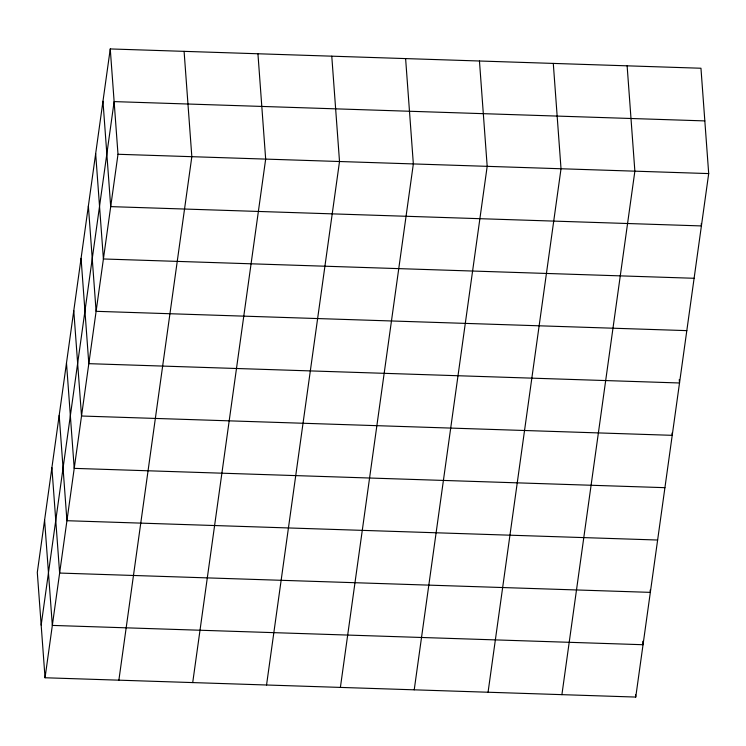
<?xml version="1.0" encoding="UTF-8"?>
<svg xmlns="http://www.w3.org/2000/svg" width="746" height="746" viewBox="0 0 746 746"><rect width="100%" height="100%" fill="white"/><g stroke="black" fill="none" stroke-linecap="round" stroke-linejoin="round"><path stroke-width="1.12" d="M110.259 48.938L37.3 572.415L45.04 677.76L635.741 697.062L708.7 173.585L700.96 68.24L110.259 48.938L117.999 154.273L45.04 677.76M41.17 625.092L114.129 101.605L704.83 120.908M118.875 680.175L191.834 156.688L184.094 51.343M192.71 682.581L265.669 159.103L257.939 53.759M266.546 684.996L339.514 161.509L331.774 56.174M340.39 687.411L413.349 163.924L405.61 58.589M414.226 689.826L487.185 166.339L479.454 61.004M488.061 692.241L561.02 168.755L553.29 63.419M561.906 694.657L634.865 171.17L627.125 65.825M117.999 154.273L708.7 173.585M694.106 278.277L103.405 258.974L95.665 153.629M686.814 330.627L96.103 311.315L88.373 205.98M664.928 487.67L74.218 468.367L66.487 363.022M657.627 540.02L66.926 520.708L59.186 415.373M701.24 223.641L701.408 225.926L110.697 206.623L102.967 101.279M679.261 379.537L679.513 382.978L88.811 363.666L81.072 258.33M672.053 433.034L672.221 435.328L81.519 416.016L73.779 310.672M650.167 590.077L650.335 592.371L59.624 573.059L51.894 467.723M642.782 641.28L643.033 644.721L52.332 625.409L44.592 520.074M635.573 694.778L635.741 697.062"/></g></svg>
